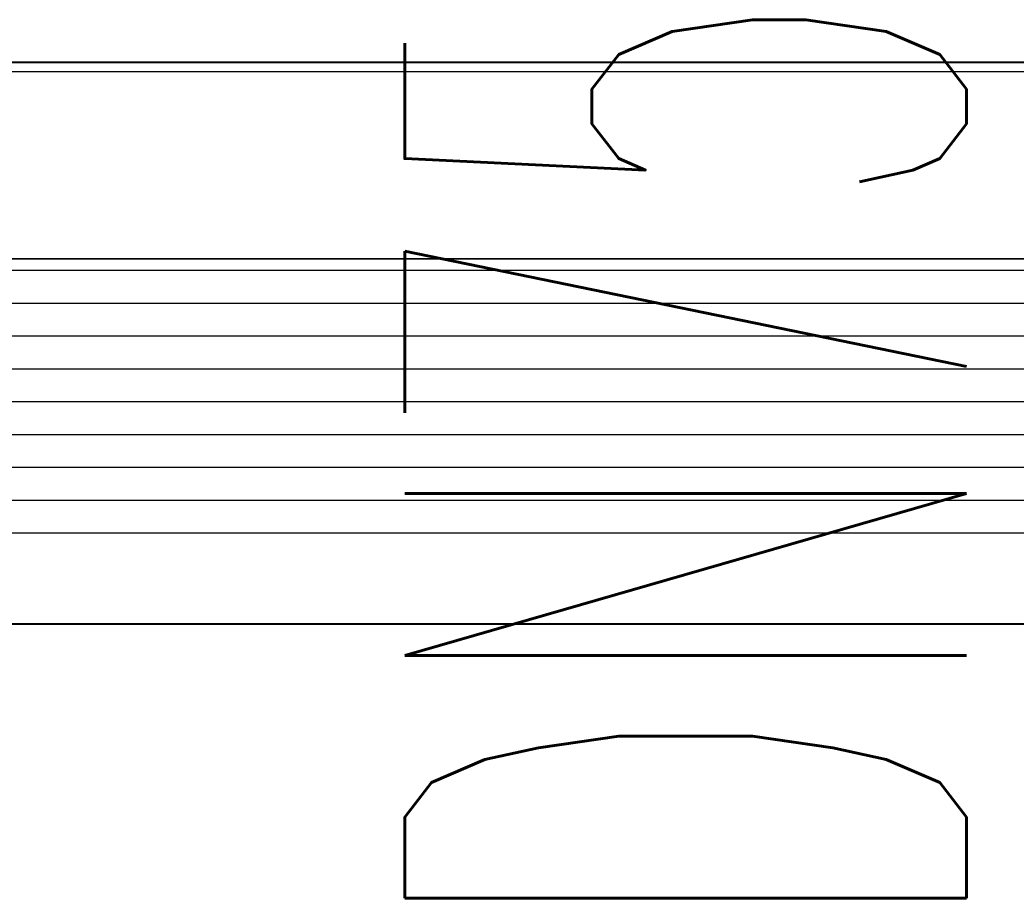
# Model space of a CAD drawing. Extents: x 27938 to 1042331, y -235042 to 1535213.
# Drawn here: x 689482 to 690102, y 672886 to 673433 of the extents above; entities that cross this region are included whole.
import ezdxf

# ---------------------------------------------------------------- set-up
doc = ezdxf.new("R2010")
doc.units = 0
doc.header["$LTSCALE"] = 1000
doc.header["$MEASUREMENT"] = 0
doc.layers.add('TEXT_污水', color=7, linetype='Continuous')
doc.layers.add('看线', color=251, linetype='Continuous')
doc.layers.add('平面-空调预留孔', color=173, linetype='Continuous', lineweight=15)
doc.styles.add('_TWT_PIPEDN', font='SIMPLEX.shx', dxfattribs={"width": 0.6, "oblique": 10, "height": 3, "bigfont": 'HZTXT.shx'})

# ---------------------------------------------------------------- blocks, each defined once
blk = doc.blocks.new('gdgdgdrgdfsfs')
at = {"layer": '平面-空调预留孔', "color": 0}
for p, q in [((703030.02, 763961.62), (701455.02, 763961.62)), ((703023.86, 763845.19), (701461.18, 763845.19)), ((703023.86, 763844.89), (701461.18, 763844.89)), ((703023.86, 763837.79), (701461.18, 763837.79)), ((703026.17, 763817.33), (701458.87, 763817.33)), ((703026.17, 763796.87), (701458.87, 763796.87)), ((703026.17, 763776.42), (701458.87, 763776.42)), ((703026.17, 763755.96), (701458.87, 763755.96)), ((703026.17, 763735.5), (701458.87, 763735.5)), ((703026.17, 763715.04), (701458.87, 763715.04)), ((703026.17, 763694.59), (701458.87, 763694.59)), ((703026.17, 763674.13), (701458.87, 763674.13))]:
    blk.add_line(p, q, dxfattribs=at)

msp = doc.modelspace()

# ---------------------------------------------------------------- linework, layer by layer
at = {"layer": '看线', "color": 8, "ltscale": 0.5}
for points in [[(686116.59, 673407.17), (690566.58, 673407.16)], [(688566.58, 673407.16), (688566.58, 673057.16), (690566.58, 673057.16), (690566.58, 673407.16)]]:
    msp.add_lwpolyline(points, dxfattribs=at)

# ---------------------------------------------------------------- block references
at = {"layer": '平面-空调预留孔', "color": 8, "xscale": -1}
msp.add_blockref('gdgdgdrgdfsfs', (1391809.1, -90560.39), dxfattribs=at)

# ---------------------------------------------------------------- texts
at = {"layer": 'TEXT_污水', "style": '_TWT_PIPEDN', "width": 0.48}
msp.add_text('DN75', height=350, rotation=90, dxfattribs=at).set_placement((690071.58, 672857.4))

doc.saveas('drawing.dxf')
